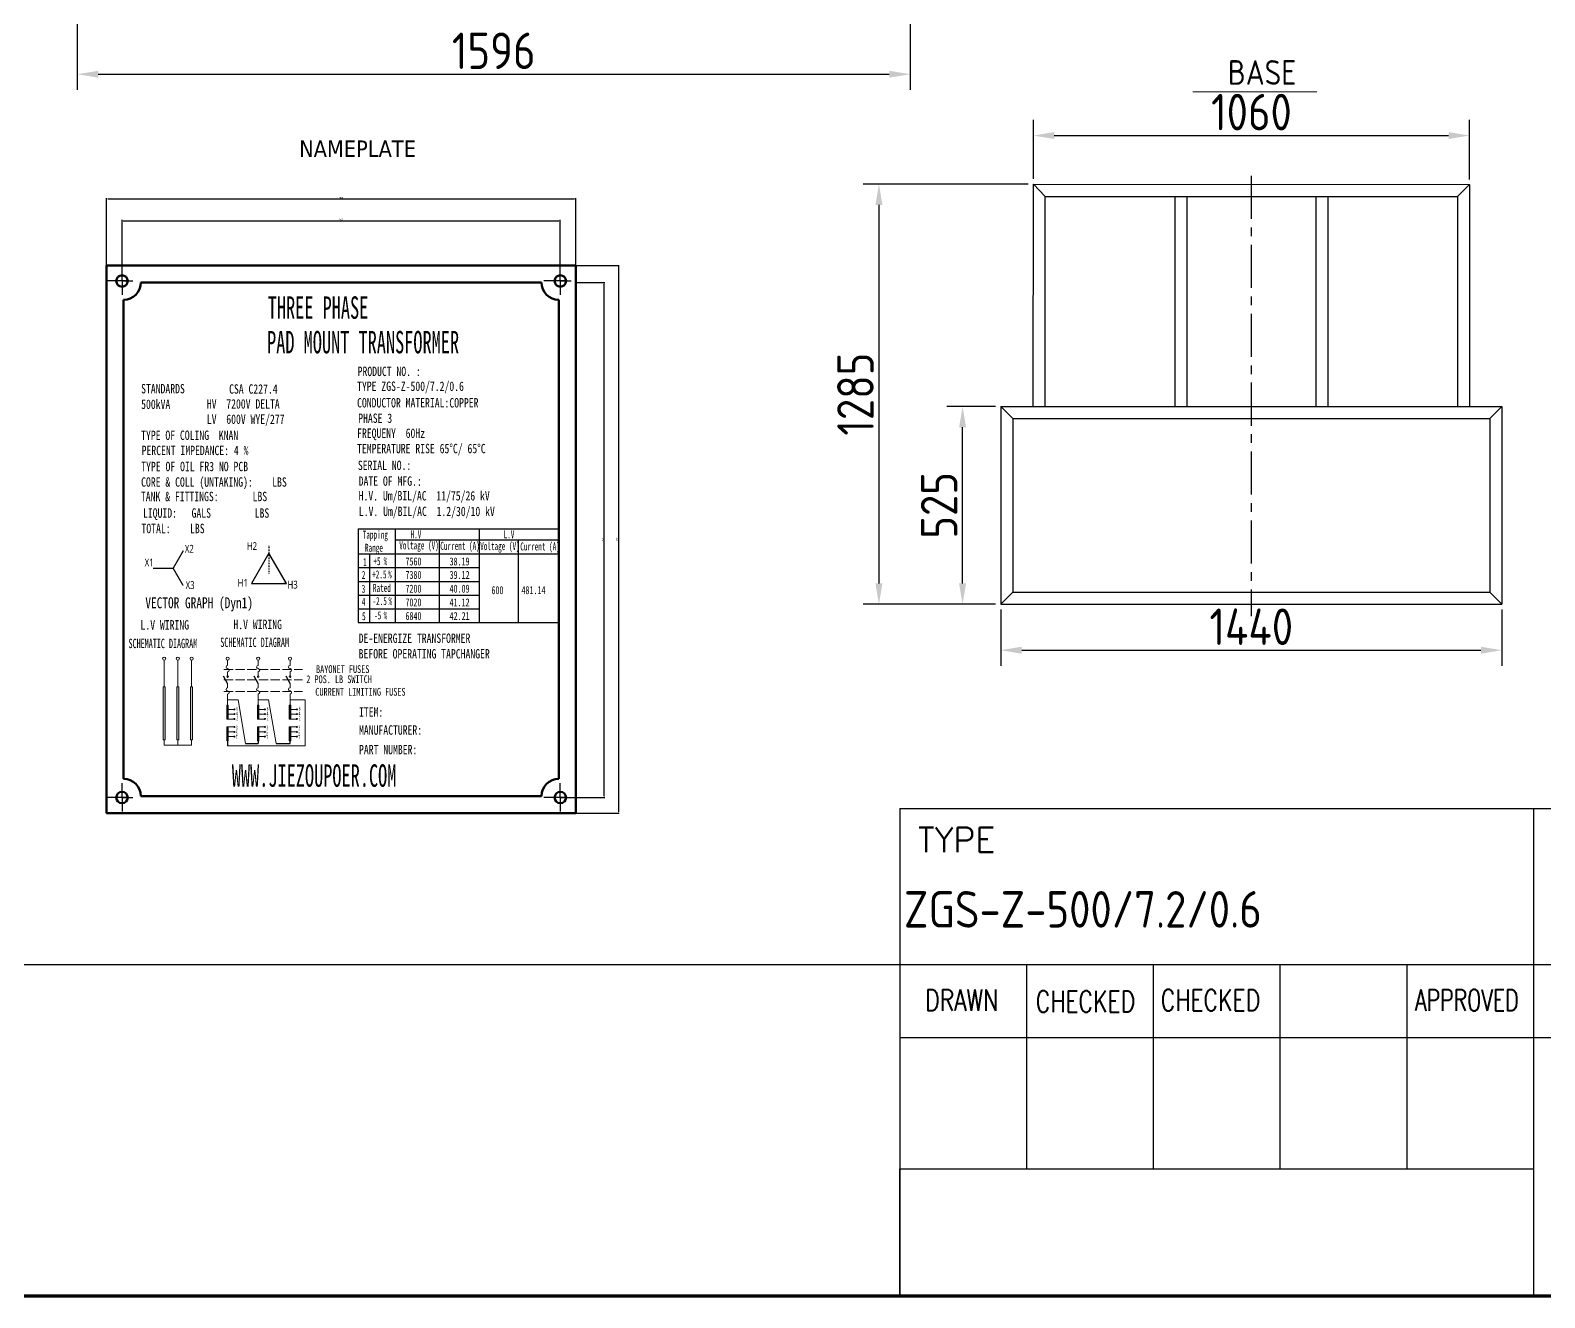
# Model space of a CAD drawing. Header units: millimetres. Extents: x 208456 to 224154, y -159503 to -153953.
# Drawn here: x 211649 to 214551, y -159301 to -156872 of the extents above; entities that cross this region are included whole.
import ezdxf
from ezdxf.enums import TextEntityAlignment as Align

# ---------------------------------------------------------------- set-up
doc = ezdxf.new("R2010")
doc.units = ezdxf.units.MM
doc.header["$LTSCALE"] = 13
for name, pattern in [('2 虚线', [5.75, 4.5, -1.25]), ('ACAD_ISO03W100', [1.18, 0.47, -0.71]), ('ACAD_ISO04W100', [30, 24, -3, 0, -3]), ('CENTER', [50.8, 31.75, -6.35, 6.35, -6.35]), ('CENTERX2', [101.6, 63.5, -12.7, 12.7, -12.7]), ('HIDDEN', [9.525, 6.35, -3.175])]:
    doc.linetypes.add(name, pattern=pattern)
doc.layers.get('0').update_dxf_attribs({"color": 1, "linetype": 'CENTER'})
for name, color, linetype in [('1', 4, 'Continuous'), ('2', 3, 'Continuous'), ('4', 2, 'HIDDEN'), ('HYJ1', 6, 'ACAD_ISO04W100'), ('HYJ3', 4, 'Continuous'), ('粗实线', 4, 'Continuous')]:
    doc.layers.add(name, color=color, linetype=linetype)
for name, color, linetype, lineweight in [('2-0.13', 3, 'Continuous', 13), ('标注、文本', 3, 'Continuous', 25), ('铁心', 3, 'Continuous', 0)]:
    doc.layers.add(name, color=color, linetype=linetype, lineweight=lineweight)
doc.styles.add('11', font='')
doc.styles.add('ROMANS', font='romans.shx', dxfattribs={"bigfont": 'whgtxt.shx'})
doc.styles.get("Standard").update_dxf_attribs({"font": 'gbenor.shx', "bigfont": 'gbcbig.shx'})
doc.styles.add('Tahoma$001', font='tahoma.ttf', dxfattribs={"height": 2.159784})
doc.styles.add('宋体', font='', dxfattribs={"width": 0.6})
doc.styles.get('11').set_extended_font_data('FangSong_GB2312')
doc.styles.get('宋体').set_extended_font_data('Microsoft YaHei')
doc.dimstyles.new('1$0', dxfattribs={"dimtxt": 3.5, "dimasz": 2.5, "dimexe": 1.5, "dimexo": 0, "dimgap": 0.5, "dimtad": 1, "dimtoh": 1, "dimdec": 1, "dimtxsty": 'Standard', "dimcen": 2.5, "dimclrd": 3, "dimclre": 3, "dimclrt": 3, "dimadec": 1, "dimazin": 0, "dimtfac": 1, "dimtdec": 1, "dimtmove": 0, "dimatfit": 2, "dimfxl": 1.5, "dimarcsym": 0})
doc.dimstyles.new('1-15', dxfattribs={"dimscale": 20, "dimtxt": 3.5, "dimasz": 2, "dimexe": 1.5, "dimexo": 0.5, "dimgap": 0.5, "dimtad": 1, "dimtoh": 1, "dimdec": 1, "dimdsep": 46, "dimtxsty": 'Standard', "dimcen": 2.5, "dimclrd": 3, "dimclre": 3, "dimclrt": 3, "dimadec": 0, "dimazin": 2, "dimtfac": 1, "dimtdec": 1, "dimtmove": 0, "dimatfit": 2, "dimfxl": 1, "dimarcsym": 0})

# ---------------------------------------------------------------- blocks, each defined once
blk = doc.blocks.new('*D1569')
at = {"layer": 'Defpoints', "color": 0, "lineweight": -3, "transparency": 16777216}
for p in [(214407.1, -157073.7), (213571.5, -157166.6), (214407.1, -157167.7)]:
    blk.add_point(p, dxfattribs=at)
at = {"layer": '标注、文本', "color": 3, "lineweight": -2, "transparency": 16777216}
for p, q in [((213571.5, -157156.6), (213571.5, -157043.7)), ((214407.1, -157157.7), (214407.1, -157043.7)), ((213611.5, -157073.7), (214367.1, -157073.7))]:
    blk.add_line(p, q, dxfattribs=at)
at = {"layer": '标注、文本', "color": 3, "lineweight": -3, "transparency": 16777216}
for points in [[(213611.5, -157067), (213611.5, -157080.3), (213571.5, -157073.7)], [(214367.1, -157067), (214367.1, -157080.3), (214407.1, -157073.7)]]:
    blk.add_solid(points, dxfattribs=at)
at = {"layer": '标注、文本', "color": 3, "transparency": 16777216, "insert": (213989.3, -157028.7), "char_height": 70, "attachment_point": 5}
blk.add_mtext('1060', dxfattribs=at)
blk = doc.blocks.new('*D1570')
at = {"layer": 'Defpoints', "color": 0, "lineweight": -3, "transparency": 16777216}
for p in [(213571.5, -157166.6), (213275.4, -157972), (213509, -157972)]:
    blk.add_point(p, dxfattribs=at)
at = {"layer": '标注、文本', "color": 3, "lineweight": -2, "transparency": 16777216}
for p, q in [((213561.5, -157166.6), (213245.4, -157166.6)), ((213275.4, -157206.6), (213275.4, -157932)), ((213499, -157972), (213245.4, -157972))]:
    blk.add_line(p, q, dxfattribs=at)
at = {"layer": '标注、文本', "color": 3, "lineweight": -3, "transparency": 16777216}
for points in [[(213268.7, -157206.6), (213282.1, -157206.6), (213275.4, -157166.6)], [(213268.7, -157932), (213282.1, -157932), (213275.4, -157972)]]:
    blk.add_solid(points, dxfattribs=at)
at = {"layer": '标注、文本', "color": 3, "transparency": 16777216, "insert": (213230.4, -157569.3), "char_height": 70, "attachment_point": 5, "rotation": 90}
blk.add_mtext('1285', dxfattribs=at)
blk = doc.blocks.new('*D1571')
at = {"layer": 'Defpoints', "color": 0, "lineweight": -3, "transparency": 16777216}
for p in [(213435.7, -157592.8), (213509, -157592.8), (213509, -157972)]:
    blk.add_point(p, dxfattribs=at)
at = {"layer": '标注、文本', "color": 3, "lineweight": -2, "transparency": 16777216}
for p, q in [((213499, -157592.8), (213405.7, -157592.8)), ((213435.7, -157932), (213435.7, -157632.8)), ((213499, -157972), (213405.7, -157972))]:
    blk.add_line(p, q, dxfattribs=at)
at = {"layer": '标注、文本', "color": 3, "lineweight": -3, "transparency": 16777216}
for points in [[(213429, -157632.8), (213442.3, -157632.8), (213435.7, -157592.8)], [(213429, -157932), (213442.3, -157932), (213435.7, -157972)]]:
    blk.add_solid(points, dxfattribs=at)
at = {"layer": '标注、文本', "color": 3, "transparency": 16777216, "insert": (213390.7, -157782.4), "char_height": 70, "attachment_point": 5, "rotation": 90}
blk.add_mtext('525 ', dxfattribs=at)
blk = doc.blocks.new('*D1572')
at = {"layer": 'Defpoints', "color": 0, "lineweight": -3, "transparency": 16777216}
for p in [(213509, -157972), (214469, -157972), (214469, -158060)]:
    blk.add_point(p, dxfattribs=at)
at = {"layer": '标注、文本', "color": 3, "lineweight": -2, "transparency": 16777216}
for p, q in [((213509, -157982), (213509, -158090)), ((214469, -157982), (214469, -158090)), ((213549, -158060), (214429, -158060))]:
    blk.add_line(p, q, dxfattribs=at)
at = {"layer": '标注、文本', "color": 3, "lineweight": -3, "transparency": 16777216}
for points in [[(213549, -158053.3), (213549, -158066.7), (213509, -158060)], [(214429, -158053.3), (214429, -158066.7), (214469, -158060)]]:
    blk.add_solid(points, dxfattribs=at)
at = {"layer": '标注、文本', "color": 3, "transparency": 16777216, "insert": (213989, -158015), "char_height": 70, "attachment_point": 5}
blk.add_mtext('1440', dxfattribs=at)
blk = doc.blocks.new('*D1601')
at = {"layer": 'Defpoints', "color": 0, "lineweight": -3, "transparency": 16777216}
for p in [(211739, -156395.7), (213335.2, -156647.7), (213335.2, -156956.2)]:
    blk.add_point(p, dxfattribs=at)
at = {"layer": '标注、文本', "color": 3, "lineweight": -2, "transparency": 16777216}
for p, q in [((211739, -156405.7), (211739, -156986.2)), ((213335.2, -156657.7), (213335.2, -156986.2)), ((211779, -156956.2), (213295.2, -156956.2))]:
    blk.add_line(p, q, dxfattribs=at)
at = {"layer": '标注、文本', "color": 3, "lineweight": -3, "transparency": 16777216}
for points in [[(211779, -156949.5), (211779, -156962.8), (211739, -156956.2)], [(213295.2, -156949.5), (213295.2, -156962.8), (213335.2, -156956.2)]]:
    blk.add_solid(points, dxfattribs=at)
at = {"layer": '标注、文本', "color": 3, "transparency": 16777216, "insert": (212537.1, -156911.2), "char_height": 70, "attachment_point": 5}
blk.add_mtext('1596', dxfattribs=at)
blk = doc.blocks.new('*D1626')
at = {"layer": '2', "color": 3, "lineweight": -2, "transparency": 16777216}
for p, q in [((212693.9, -157355.3), (212750.3, -157355.3)), ((212748.8, -158339.9), (212748.8, -157357.8)), ((212683.7, -158342.4), (212750.3, -158342.4))]:
    blk.add_line(p, q, dxfattribs=at)
at = {"layer": '2', "color": 3, "lineweight": -3, "transparency": 16777216}
for points in [[(212748.3, -157357.8), (212749.2, -157357.8), (212748.8, -157355.3)], [(212748.3, -158339.9), (212749.2, -158339.9), (212748.8, -158342.4)]]:
    blk.add_solid(points, dxfattribs=at)
at = {"layer": 'Defpoints', "color": 0, "lineweight": -3, "transparency": 16777216}
for p in [(212693.9, -157355.3), (212748.8, -157355.3), (212683.7, -158342.4)]:
    blk.add_point(p, dxfattribs=at)
at = {"layer": '2', "color": 3, "transparency": 16777216, "insert": (212746.5, -157848.9), "char_height": 3.5, "attachment_point": 5, "rotation": 90}
blk.add_mtext('160', dxfattribs=at)
blk = doc.blocks.new('*D1627')
at = {"layer": '2', "color": 3, "lineweight": -2, "transparency": 16777216}
for p, q in [((212694.7, -157322.4), (212777.6, -157322.4)), ((212776.1, -157324.9), (212776.1, -158369.9)), ((212694.7, -158372.4), (212777.6, -158372.4))]:
    blk.add_line(p, q, dxfattribs=at)
at = {"layer": '2', "color": 3, "lineweight": -3, "transparency": 16777216}
for points in [[(212775.7, -157324.9), (212776.6, -157324.9), (212776.1, -157322.4)], [(212775.7, -158369.9), (212776.6, -158369.9), (212776.1, -158372.4)]]:
    blk.add_solid(points, dxfattribs=at)
at = {"layer": 'Defpoints', "color": 0, "lineweight": -3, "transparency": 16777216}
for p in [(212694.7, -157322.4), (212694.7, -158372.4), (212776.1, -158372.4)]:
    blk.add_point(p, dxfattribs=at)
at = {"layer": '2', "color": 3, "transparency": 16777216, "insert": (212773.9, -157847.4), "char_height": 3.5, "attachment_point": 5, "rotation": 90}
blk.add_mtext('175', dxfattribs=at)
blk = doc.blocks.new('*D1628')
at = {"layer": '2', "color": 3, "lineweight": -2, "transparency": 16777216}
for p, q in [((211824.7, -157324.6), (211824.7, -157235.4)), ((211827.2, -157236.9), (212662.2, -157236.9)), ((212664.7, -157324.6), (212664.7, -157235.4))]:
    blk.add_line(p, q, dxfattribs=at)
at = {"layer": '2', "color": 3, "lineweight": -3, "transparency": 16777216}
for points in [[(211827.2, -157236.5), (211827.2, -157237.3), (211824.7, -157236.9)], [(212662.2, -157236.5), (212662.2, -157237.3), (212664.7, -157236.9)]]:
    blk.add_solid(points, dxfattribs=at)
at = {"layer": 'Defpoints', "color": 0, "lineweight": -3, "transparency": 16777216}
for p in [(212664.7, -157236.9), (211824.7, -157324.6), (212664.7, -157324.6)]:
    blk.add_point(p, dxfattribs=at)
at = {"layer": '2', "color": 3, "transparency": 16777216, "insert": (212244.7, -157234.7), "char_height": 3.5, "attachment_point": 5}
blk.add_mtext('840', dxfattribs=at)
blk = doc.blocks.new('*D1629')
at = {"layer": '2', "color": 3, "lineweight": -2, "transparency": 16777216}
for p, q in [((211794.7, -157322.4), (211794.7, -157193.7)), ((211797.2, -157195.2), (212692.2, -157195.2)), ((212694.7, -157322.4), (212694.7, -157193.7))]:
    blk.add_line(p, q, dxfattribs=at)
at = {"layer": '2', "color": 3, "lineweight": -3, "transparency": 16777216}
for points in [[(211797.2, -157194.8), (211797.2, -157195.6), (211794.7, -157195.2)], [(212692.2, -157194.8), (212692.2, -157195.6), (212694.7, -157195.2)]]:
    blk.add_solid(points, dxfattribs=at)
at = {"layer": 'Defpoints', "color": 0, "lineweight": -3, "transparency": 16777216}
for p in [(212694.7, -157195.2), (211794.7, -157322.4), (212694.7, -157322.4)]:
    blk.add_point(p, dxfattribs=at)
at = {"layer": '2', "color": 3, "transparency": 16777216, "insert": (212244.7, -157192.9), "char_height": 3.5, "attachment_point": 5}
blk.add_mtext('900', dxfattribs=at)

msp = doc.modelspace()

# ---------------------------------------------------------------- hatches: boundary and pattern name
at = {"layer": '铁心'}
h = msp.add_hatch(color=256, dxfattribs=at)
h.dxf.hatch_style = 1
h.paths.add_polyline_path([(211903.594, -158130.098), (211907.336, -158130.098), (211907.336, -158232.01), (211903.594, -158232.01)])
h = msp.add_hatch(color=256, dxfattribs=at)
h.dxf.hatch_style = 1
h.paths.add_polyline_path([(211929.766, -158130.098), (211933.508, -158130.098), (211933.508, -158232.01), (211929.766, -158232.01)])
h = msp.add_hatch(color=256, dxfattribs=at)
h.dxf.hatch_style = 1
h.paths.add_polyline_path([(211956.115, -158130.098), (211959.857, -158130.098), (211959.857, -158232.01), (211956.115, -158232.01)])
h = msp.add_hatch(color=256, dxfattribs=at)
h.dxf.hatch_style = 1
h.paths.add_polyline_path([(212028.426, -158165.242), (212025.577, -158165.242), (212028.426, -158192.022)])
h.paths.add_polyline_path([(212025.577, -158165.242), (212028.426, -158192.022), (212025.577, -158192.022)])
h = msp.add_hatch(color=256, dxfattribs=at)
h.dxf.hatch_style = 1
h.paths.add_polyline_path([(212027.714, -158165.242), (212026.289, -158165.242), (212027.714, -158192.022)])
h.paths.add_polyline_path([(212026.289, -158165.242), (212027.714, -158192.022), (212026.289, -158192.022)])
h = msp.add_hatch(color=256, dxfattribs=at)
h.dxf.hatch_style = 1
h.paths.add_polyline_path([(212086.972, -158165.242), (212084.123, -158165.242), (212086.972, -158192.022)])
h.paths.add_polyline_path([(212084.123, -158165.242), (212086.972, -158192.022), (212084.123, -158192.022)])
h = msp.add_hatch(color=256, dxfattribs=at)
h.dxf.hatch_style = 1
h.paths.add_polyline_path([(212086.259, -158165.242), (212084.835, -158165.242), (212086.259, -158192.022)])
h.paths.add_polyline_path([(212084.835, -158165.242), (212086.259, -158192.022), (212084.835, -158192.022)])
h = msp.add_hatch(color=256, dxfattribs=at)
h.dxf.hatch_style = 1
h.paths.add_polyline_path([(212148.177, -158165.242), (212145.328, -158165.242), (212148.177, -158192.022)])
h.paths.add_polyline_path([(212145.328, -158165.242), (212148.177, -158192.022), (212145.328, -158192.022)])
h = msp.add_hatch(color=256, dxfattribs=at)
h.dxf.hatch_style = 1
h.paths.add_polyline_path([(212147.465, -158165.242), (212146.041, -158165.242), (212147.465, -158192.022)])
h.paths.add_polyline_path([(212146.041, -158165.242), (212147.465, -158192.022), (212146.041, -158192.022)])
h = msp.add_hatch(color=256, dxfattribs=at)
h.dxf.hatch_style = 1
h.paths.add_polyline_path([(212028.426, -158206.979), (212025.577, -158206.979), (212028.426, -158233.76)])
h.paths.add_polyline_path([(212025.577, -158206.979), (212028.426, -158233.76), (212025.577, -158233.76)])
h = msp.add_hatch(color=256, dxfattribs=at)
h.dxf.hatch_style = 1
h.paths.add_polyline_path([(212027.714, -158206.979), (212026.289, -158206.979), (212027.714, -158233.76)])
h.paths.add_polyline_path([(212026.289, -158206.979), (212027.714, -158233.76), (212026.289, -158233.76)])
h = msp.add_hatch(color=256, dxfattribs=at)
h.dxf.hatch_style = 1
h.paths.add_polyline_path([(212086.972, -158206.979), (212084.123, -158206.979), (212086.972, -158233.76)])
h.paths.add_polyline_path([(212084.123, -158206.979), (212086.972, -158233.76), (212084.123, -158233.76)])
h = msp.add_hatch(color=256, dxfattribs=at)
h.dxf.hatch_style = 1
h.paths.add_polyline_path([(212086.259, -158206.979), (212084.835, -158206.979), (212086.259, -158233.76)])
h.paths.add_polyline_path([(212084.835, -158206.979), (212086.259, -158233.76), (212084.835, -158233.76)])
h = msp.add_hatch(color=256, dxfattribs=at)
h.dxf.hatch_style = 1
h.paths.add_polyline_path([(212148.177, -158206.979), (212145.328, -158206.979), (212148.177, -158233.76)])
h.paths.add_polyline_path([(212145.328, -158206.979), (212148.177, -158233.76), (212145.328, -158233.76)])
h = msp.add_hatch(color=256, dxfattribs=at)
h.dxf.hatch_style = 1
h.paths.add_polyline_path([(212147.465, -158206.979), (212146.041, -158206.979), (212147.465, -158233.76)])
h.paths.add_polyline_path([(212146.041, -158206.979), (212147.465, -158233.76), (212146.041, -158233.76)])

# ---------------------------------------------------------------- linework, layer by layer
at = {"layer": '1', "color": 1, "linetype": 'CENTERX2', "lineweight": -3, "ltscale": 0.1}
msp.add_line((213989.023, -157150.926), (213989.023, -157994.626), dxfattribs=at)
at = {"layer": '1', "const_width": 6.541}
msp.add_lwpolyline([(208942.335, -159297.596), (216118.335, -159297.596), (216118.335, -154139.846), (208942.335, -154139.846), (208942.335, -159297.596)], dxfattribs=at)
at = {"layer": '2'}
for p, q in [((213315.21, -158363.221), (216118.335, -158363.221)), ((213315.21, -158363.221), (213315.21, -159297.596)), ((214529.898, -158363.221), (214529.898, -159297.596)), ((208942.335, -158662.221), (216118.335, -158662.221)), ((213558.148, -158662.221), (213558.148, -159054.055)), ((213801.085, -158662.221), (213801.085, -159054.055)), ((214044.023, -158662.221), (214044.023, -159054.055)), ((214286.96, -158662.221), (214286.96, -159054.055)), ((213315.21, -158802.377), (214529.898, -158802.377)), ((214529.898, -158802.377), (216118.335, -158802.377)), ((213315.21, -159054.055), (214529.898, -159054.055)), ((213315.21, -159296.993), (213315.21, -159054.055))]:
    msp.add_line(p, q, dxfattribs=at)
for points in [[(212106.375, -157857.752, 0, 2.312, 0), (212106.375, -157862.376, 2.312, 2.312, 0)], [(211941.982, -157869.46, 0, 2.312, 0), (211939.67, -157873.464, 2.312, 2.312, 0)], [(212106.375, -157874.146, 0, 2.312, 0), (212108.687, -157878.15, 2.312, 2.312, 0)], [(211884.193, -157902.825, 0, 2.312, 0), (211888.816, -157902.825, 2.312, 2.312, 0)], [(211941.982, -157936.19, 0, 2.312, 0), (211939.67, -157932.186, 2.312, 2.312, 0)], [(212073.01, -157931.935, 0, 2.312, 0), (212075.322, -157927.931, 2.312, 2.312, 0)]]:
    msp.add_lwpolyline(points, format="xyseb", dxfattribs=at)
at = {"layer": '2', "linetype": 'ACAD_ISO03W100', "ltscale": 0.2}
msp.add_lwpolyline([(212106.375, -157862.376), (212106.375, -157912.672)], dxfattribs=at)
at = {"layer": '2'}
for points in [[(211941.982, -157869.46), (211922.719, -157902.825)], [(211884.193, -157902.825), (211922.719, -157902.825)], [(211941.982, -157936.19), (211922.719, -157902.825)]]:
    msp.add_lwpolyline(points, dxfattribs=at)
msp.add_lwpolyline([(212106.375, -157874.146), (212073.01, -157931.935), (212139.74, -157931.935)], close=True, dxfattribs=at)
at = {"layer": '2', "linetype": 'Continuous'}
msp.add_lwpolyline([(212139.74, -157931.935), (212135.117, -157931.935)], dxfattribs=at)
at = {"layer": '2-0.13'}
for p, q in [((212519.556, -157848.58), (212595.273, -157848.58)), ((211905.465, -158242.202), (211957.986, -158242.202))]:
    msp.add_line(p, q, dxfattribs=at)
for centre, radius in [((211905.465, -158076.134), 2.993), ((211931.637, -158076.134), 2.993), ((211957.986, -158076.134), 2.993), ((212027.001, -158076.134), 2.993), ((212085.547, -158076.134), 2.993), ((212146.753, -158076.134), 2.993), ((212027.001, -158110.489), 1.496), ((212085.547, -158110.489), 1.496), ((212146.753, -158110.489), 1.496)]:
    msp.add_circle(centre, radius, dxfattribs=at)
for centre, start, end in [((212027.001, -158092.237), 90, 270), ((212027.001, -158098.222), 270, 90), ((212085.547, -158092.237), 90, 270), ((212085.547, -158098.222), 270, 90), ((212146.753, -158092.237), 90, 270), ((212146.753, -158098.222), 270, 90), ((212027.001, -158135.063), 90, 270), ((212027.001, -158141.048), 270, 90), ((212085.547, -158135.063), 90, 270), ((212085.547, -158141.048), 270, 90), ((212146.753, -158135.063), 90, 270), ((212146.753, -158141.048), 270, 90)]:
    msp.add_arc(centre, 2.993, start, end, dxfattribs=at)
at = {"layer": 'HYJ1', "color": 1, "linetype": 'CENTERX2'}
for p, q in [((211824.681, -157352.395), (211824.681, -157324.551)), ((212664.681, -157352.395), (212664.681, -157324.551)), ((211824.681, -157352.395), (211793.227, -157352.395)), ((211835.656, -157352.395), (211824.681, -157352.395)), ((211824.681, -157352.395), (211845.646, -157352.395)), ((211824.681, -157352.395), (211824.681, -157378.79)), ((211824.681, -157352.395), (211824.681, -157363.37)), ((212664.681, -157352.395), (212633.227, -157352.395)), ((212675.656, -157352.395), (212664.681, -157352.395)), ((212664.681, -157352.395), (212685.646, -157352.395)), ((212664.681, -157352.395), (212664.681, -157378.79)), ((212664.681, -157352.395), (212664.681, -157363.37)), ((211824.681, -158342.395), (211824.681, -158314.551)), ((212664.681, -158342.395), (212664.681, -158314.551)), ((211824.681, -158342.395), (211793.227, -158342.395)), ((211835.656, -158342.395), (211824.681, -158342.395)), ((211824.681, -158342.395), (211845.646, -158342.395)), ((211824.681, -158342.395), (211824.681, -158368.79)), ((211824.681, -158342.395), (211824.681, -158353.37)), ((212664.681, -158342.395), (212633.227, -158342.395)), ((212675.656, -158342.395), (212664.681, -158342.395)), ((212664.681, -158342.395), (212685.646, -158342.395)), ((212664.681, -158342.395), (212664.681, -158368.79)), ((212664.681, -158342.395), (212664.681, -158353.37))]:
    msp.add_line(p, q, dxfattribs=at)
at = {"layer": 'HYJ3', "linetype": 'ByBlock', "lineweight": 50}
for p, q in [((212694.679, -157322.409), (211794.694, -157322.409)), ((211794.694, -157322.409), (211794.694, -158372.425)), ((212694.679, -158372.425), (212694.679, -157322.409)), ((212628.827, -157355.335), (211860.547, -157355.335)), ((211827.621, -157388.261), (211827.621, -158306.573)), ((212661.753, -158306.573), (212661.753, -157388.261)), ((211860.547, -158339.499), (212628.827, -158339.499)), ((212694.679, -158372.425), (211794.694, -158372.425))]:
    msp.add_line(p, q, dxfattribs=at)
for centre in [(211824.681, -157352.395), (212664.681, -157352.395), (211824.681, -158342.395), (212664.681, -158342.395)]:
    msp.add_circle(centre, 10.975, dxfattribs=at)
for centre, start, end in [((211827.621, -157355.335), 270, 0), ((212661.753, -157355.335), 180, 270), ((211827.621, -158339.499), 0, 90), ((212661.753, -158339.499), 90, 180)]:
    msp.add_arc(centre, 32.926, start, end, dxfattribs=at)
at = {"layer": '标注、文本', "color": 4, "lineweight": 30}
for p, q in [((213570.943, -157592.828), (213571.533, -157166.566)), ((213571.533, -157166.566), (214407.098, -157167.721)), ((213571.533, -157166.566), (213593.979, -157190.595)), ((214384.058, -157190.595), (214407.098, -157167.721)), ((214407.098, -157167.721), (214407.098, -157592.497)), ((213593.979, -157592.376), (213593.979, -157190.595)), ((213593.979, -157190.595), (214384.058, -157190.595)), ((213842.245, -157190.595), (213842.245, -157592.497)), ((213865.285, -157190.595), (213865.285, -157592.497)), ((214112.762, -157190.595), (214112.762, -157592.497)), ((214135.802, -157190.595), (214135.802, -157592.497)), ((214384.058, -157190.595), (214384.058, -157592.497)), ((213509.019, -157592.828), (214469.019, -157592.828)), ((213532.059, -157615.839), (213509.019, -157592.828)), ((214445.979, -157615.868), (214469.019, -157592.828)), ((213532.059, -157615.868), (213532.059, -157948.988)), ((213532.059, -157615.868), (214445.979, -157615.868)), ((213509.028, -157972.028), (213532.059, -157948.988)), ((214445.979, -157948.988), (214469.019, -157972.028))]:
    msp.add_line(p, q, dxfattribs=at)
at = {"layer": '标注、文本', "color": 0}
for p, q in [((212277.237, -157827.497), (212277.237, -158006.851)), ((212277.237, -157827.497), (212277.237, -158006.851)), ((212277.237, -157827.497), (212661.753, -157827.497)), ((212347.973, -157827.497), (212347.973, -158006.851)), ((212509.249, -157827.497), (212509.249, -158006.851)), ((212661.753, -157827.497), (212661.753, -158033.14)), ((212347.973, -157848.58), (212489.638, -157848.58)), ((212432.268, -157848.58), (212432.268, -158006.851)), ((212455.975, -157848.58), (212661.753, -157848.58)), ((212584.178, -157848.58), (212584.178, -158006.851)), ((212277.237, -157875.409), (212661.753, -157875.409)), ((212298.988, -157875.409), (212298.988, -158006.851)), ((212277.237, -157901.698), (212509.249, -157901.698)), ((212277.237, -157927.986), (212509.249, -157927.986)), ((212277.237, -157954.274), (212509.249, -157954.274)), ((212277.237, -157980.563), (212509.249, -157980.563)), ((212277.237, -158006.851), (212661.753, -158006.851))]:
    msp.add_line(p, q, dxfattribs=at)
at = {"layer": '标注、文本', "color": 2, "linetype": '2 虚线', "lineweight": 9, "ltscale": 0.3}
for p, q in [((212019.872, -158096.762), (212170.629, -158096.762)), ((212019.872, -158116.529), (212170.629, -158116.529)), ((212019.872, -158139.001), (212170.629, -158139.001))]:
    msp.add_line(p, q, dxfattribs=at)
at = {"layer": '标注、文本'}
for p, q in [((212027.001, -158123.524), (212019.468, -158109.867)), ((212085.547, -158123.524), (212078.013, -158109.867)), ((212146.753, -158123.524), (212139.219, -158109.867)), ((212027.001, -158233.76), (212027.001, -158243.019)), ((212061.573, -158238.955), (212085.547, -158238.955)), ((212085.547, -158233.865), (212085.547, -158238.955)), ((212120.118, -158238.955), (212146.753, -158238.955)), ((212146.753, -158238.955), (212146.753, -158233.76))]:
    msp.add_line(p, q, dxfattribs=at)
at = {"layer": '粗实线', "lineweight": 30}
for p, q in [((213509.019, -157592.828), (213509.019, -157972.028)), ((214469.019, -157592.828), (214469.019, -157972.028)), ((214445.979, -157615.868), (214445.979, -157948.988)), ((213532.059, -157948.988), (214445.979, -157948.988)), ((213509.028, -157972.028), (214469.019, -157972.028))]:
    msp.add_line(p, q, dxfattribs=at)
at = {"layer": '铁心'}
for p, q in [((214114.501, -156990), (213877.003, -156990)), ((211905.465, -158079.127), (211905.465, -158130.098)), ((211931.637, -158079.127), (211931.637, -158130.098)), ((211957.986, -158079.127), (211957.986, -158130.098)), ((212047.02, -158155.035), (212027.001, -158155.035)), ((212061.573, -158238.955), (212047.02, -158155.035)), ((212105.566, -158155.035), (212085.484, -158155.035)), ((212120.118, -158238.955), (212105.566, -158155.035)), ((212146.753, -158155.035), (212175.559, -158155.035)), ((212175.559, -158155.035), (212175.559, -158243.019)), ((211905.465, -158242.202), (211905.465, -158232.01)), ((211931.637, -158242.202), (211931.637, -158232.01)), ((211957.986, -158242.202), (211957.986, -158232.01)), ((212085.547, -158238.955), (212061.573, -158238.955)), ((212146.753, -158238.955), (212120.118, -158238.955))]:
    msp.add_line(p, q, dxfattribs=at)
for points in [[(212027.001, -158089.244), (212027.001, -158079.127)], [(212085.547, -158089.244), (212085.547, -158079.127)], [(212146.753, -158089.244), (212146.753, -158079.127)], [(212027.001, -158108.993), (212027.001, -158101.215)], [(212027.001, -158132.071), (212027.001, -158123.524)], [(212085.547, -158108.993), (212085.547, -158101.215)], [(212085.547, -158132.071), (212085.547, -158123.524)], [(212146.753, -158108.993), (212146.753, -158101.215)], [(212146.753, -158132.071), (212146.753, -158123.524)], [(212027.001, -158165.242), (212027.001, -158144.041)], [(212085.547, -158165.242), (212085.547, -158144.041)], [(212146.753, -158165.242), (212146.753, -158144.041)], [(212028.426, -158165.242), (212025.577, -158165.242), (212028.426, -158192.022), (212028.426, -158165.242)], [(212027.714, -158165.242), (212026.289, -158165.242), (212027.714, -158192.022), (212027.714, -158165.242)], [(212027.001, -158165.242), (212027.001, -158192.022)], [(212027.001, -158173.362), (212039.252, -158173.362)], [(212027.001, -158182.621), (212039.252, -158182.621)], [(212086.972, -158165.242), (212084.123, -158165.242), (212086.972, -158192.022), (212086.972, -158165.242)], [(212086.259, -158165.242), (212084.835, -158165.242), (212086.259, -158192.022), (212086.259, -158165.242)], [(212085.547, -158165.242), (212085.547, -158192.022)], [(212085.547, -158173.362), (212097.798, -158173.362)], [(212085.547, -158182.621), (212097.798, -158182.621)], [(212148.177, -158165.242), (212145.328, -158165.242), (212148.177, -158192.022), (212148.177, -158165.242)], [(212147.465, -158165.242), (212146.041, -158165.242), (212147.465, -158192.022), (212147.465, -158165.242)], [(212146.753, -158165.242), (212146.753, -158192.022)], [(212146.753, -158173.362), (212159.146, -158173.362)], [(212146.753, -158182.621), (212159.146, -158182.621)], [(212028.426, -158206.979), (212025.577, -158206.979), (212028.426, -158233.76), (212028.426, -158206.979)], [(212027.714, -158206.979), (212026.289, -158206.979), (212027.714, -158233.76), (212027.714, -158206.979)], [(212027.001, -158192.022), (212039.252, -158192.022)], [(212027.001, -158233.76), (212027.001, -158206.979)], [(212027.001, -158206.979), (212039.252, -158206.979)], [(212086.972, -158206.979), (212084.123, -158206.979), (212086.972, -158233.76), (212086.972, -158206.979)], [(212086.259, -158206.979), (212084.835, -158206.979), (212086.259, -158233.76), (212086.259, -158206.979)], [(212085.547, -158192.022), (212097.798, -158192.022)], [(212085.547, -158233.76), (212085.547, -158206.979)], [(212085.547, -158206.979), (212097.798, -158206.979)], [(212148.177, -158206.979), (212145.328, -158206.979), (212148.177, -158233.76), (212148.177, -158206.979)], [(212147.465, -158206.979), (212146.041, -158206.979), (212147.465, -158233.76), (212147.465, -158206.979)], [(212146.753, -158192.022), (212159.146, -158192.022)], [(212146.753, -158233.76), (212146.753, -158206.979)], [(212146.753, -158206.979), (212159.146, -158206.979)], [(212027.001, -158216.381), (212039.252, -158216.381)], [(212027.001, -158225.64), (212039.252, -158225.64)], [(212175.559, -158243.019), (212175.559, -158243.019), (212027.001, -158243.019)], [(212085.547, -158216.381), (212097.798, -158216.381)], [(212085.547, -158225.64), (212097.798, -158225.64)], [(212146.753, -158216.381), (212159.146, -158216.381)], [(212146.753, -158225.64), (212159.146, -158225.64)]]:
    msp.add_lwpolyline(points, dxfattribs=at)
for points in [[(211907.336, -158232.01), (211903.594, -158232.01), (211903.594, -158130.098), (211907.336, -158130.098)], [(211933.508, -158232.01), (211929.766, -158232.01), (211929.766, -158130.098), (211933.508, -158130.098)], [(211959.857, -158232.01), (211956.115, -158232.01), (211956.115, -158130.098), (211959.857, -158130.098)], [(212025.577, -158165.242), (212028.426, -158192.022), (212025.577, -158192.022), (212025.577, -158165.242)], [(212026.289, -158165.242), (212027.714, -158192.022), (212026.289, -158192.022), (212026.289, -158165.242)], [(212084.123, -158165.242), (212086.972, -158192.022), (212084.123, -158192.022), (212084.123, -158165.242)], [(212084.835, -158165.242), (212086.259, -158192.022), (212084.835, -158192.022), (212084.835, -158165.242)], [(212145.328, -158165.242), (212148.177, -158192.022), (212145.328, -158192.022), (212145.328, -158165.242)], [(212146.041, -158165.242), (212147.465, -158192.022), (212146.041, -158192.022), (212146.041, -158165.242)], [(212025.577, -158206.979), (212028.426, -158233.76), (212025.577, -158233.76), (212025.577, -158206.979)], [(212026.289, -158206.979), (212027.714, -158233.76), (212026.289, -158233.76), (212026.289, -158206.979)], [(212084.123, -158206.979), (212086.972, -158233.76), (212084.123, -158233.76), (212084.123, -158206.979)], [(212084.835, -158206.979), (212086.259, -158233.76), (212084.835, -158233.76), (212084.835, -158206.979)], [(212145.328, -158206.979), (212148.177, -158233.76), (212145.328, -158233.76), (212145.328, -158206.979)], [(212146.041, -158206.979), (212147.465, -158233.76), (212146.041, -158233.76), (212146.041, -158206.979)]]:
    msp.add_lwpolyline(points, close=True, dxfattribs=at)
for centre in [(212040.178, -158173.433), (212040.178, -158182.407), (212098.581, -158173.433), (212098.581, -158182.407), (212159.929, -158173.433), (212159.929, -158182.407), (212040.178, -158191.809), (212040.178, -158207.051), (212098.581, -158191.809), (212098.581, -158207.051), (212159.929, -158191.809), (212159.929, -158207.051), (212040.178, -158216.452), (212040.178, -158225.426), (212098.581, -158216.452), (212098.581, -158225.426), (212159.929, -158216.452), (212159.929, -158225.426)]:
    msp.add_circle(centre, 0.926, dxfattribs=at)

# ---------------------------------------------------------------- texts
at = {"color": 4, "true_color": 0x00ffff}
msp.add_text('ZGS-Z-500/7.2/0.6', height=70, dxfattribs=at).set_placement((213323.196, -158591.568))
at = {"layer": '2'}
for s, height, style, width, p in [('X2', 15, '宋体', 0.76, (211945.105, -157873.128)), ('H2', 15, '宋体', 0.76, (212064.022, -157867.948)), ('X1', 15, '宋体', 0.76, (211868.094, -157899.308)), ('H1', 15, '宋体', 0.76, (212046.421, -157938.505)), ('X3', 15, '宋体', 0.76, (211946.571, -157942.737)), ('H3', 15, '宋体', 0.76, (212141.939, -157941.854)), ('DRAWN', 41.1125, 'ROMANS', 0.75, (213363.901, -158751.018)), ('CHECKED', 41.1125, 'ROMANS', 0.75, (213576.019, -158753.624)), ('CHECKED', 41.1125, 'ROMANS', 0.75, (213815.64, -158751.018)), ('APPROVED', 41.1125, 'ROMANS', 0.7, (214302.736, -158751.018))]:
    msp.add_text(s, height=height, dxfattribs=dict(at, style=style, width=width)).set_placement(p)
at = {"layer": '2', "style": 'ROMANS'}
msp.add_text('TYPE', height=46.7188, dxfattribs=at).set_placement((213350.185, -158446.772))
at = {"layer": '2-0.13', "style": '11'}
for s, height, width, p in [('PRODUCT NO. : ', 18, 0.76, (212276.271, -157534.555)), ('TYPE ZGS-Z-500/7.2/0.6', 18, 0.76, (212275.213, -157563.069)), ('STANDARDS', 18, 0.76, (211861.298, -157567.802)), ('CSA C227.4', 18, 0.76, (212029.898, -157568.348)), ('CONDUCTOR MATERIAL:COPPER', 18, 0.76, (212275.213, -157594.809)), ('500kVA', 18, 0.76, (211861.357, -157597.559)), ('HV  7200V DELTA', 18, 0.76, (211987.287, -157596.912)), ('LV  600V WYE/277', 18, 0.76, (211987.287, -157626.173)), ('FREQUENY  60Hz', 18, 0.76, (212275.213, -157653.05)), ('PHASE 3', 18, 0.76, (212277.335, -157624.399)), ('TYPE OF COLING  KNAN', 18, 0.76, (211861.298, -157657.016)), ('TEMPERATURE RISE 65°C/ 65°C', 18, 0.76, (212275.213, -157682.505)), ('PERCENT IMPEDANCE: 4 %%%', 18, 0.76, (211862.267, -157686.075)), ('TYPE OF OIL FR3 NO PCB', 18, 0.76, (211861.517, -157716.908)), ('SERIAL NO.:', 18, 0.76, (212276.702, -157714.638)), ('CORE & COLL (UNTAKING):    LBS', 18, 0.76, (211861.316, -157746.663)), ('DATE OF MFG.:', 18, 0.76, (212278.28, -157744.886)), ('TANK & FITTINGS:       LBS', 18, 0.76, (211860.902, -157774.368)), ('H.V. Um/BIL/AC  11/75/26 kV', 18, 0.76, (212278.215, -157773.017)), ('LIQUID:   GALS         LBS', 18, 0.76, (211864.909, -157806.068)), ('L.V. Um/BIL/AC  1.2/30/10 kV', 18, 0.76, (212278.629, -157802.899)), ('TOTAL:    LBS', 18, 0.76, (211862.025, -157835.722)), ('Tapping ', 15.3349, 0.55, (212286.094, -157846.3)), ('H.V', 15.3349, 0.55, (212377.674, -157845.603)), ('L.V', 15.3349, 0.55, (212556.04, -157845.603)), ('Range', 15.3349, 0.55, (212290.369, -157871.328)), ('Voltage (V)', 15.33492, 0.55, (212356.07, -157866.734)), ('Current (A)', 15.33492, 0.55, (212434.676, -157867.64)), ('Voltage (V)', 15.33492, 0.55, (212511.14, -157868.099)), ('Current (A)', 15.33492, 0.55, (212588.098, -157868.816)), ('1      ', 15.3349, 0.55, (212286.743, -157898.748)), ('+5', 15.3349, 0.55, (212306.529, -157897.025)), ('%', 15.335, 0.55, (212326.158, -157897.025)), ('7560', 15.3349, 0.7, (212367.899, -157897.52)), ('38.19', 15.3349, 0.7, (212452.503, -157897.52)), ('2   ', 15.3349, 0.55, (212284.227, -157923.281)), ('+2.5', 15.3349, 0.55, (212304.09, -157922.285)), ('%', 15.335, 0.55, (212334.649, -157922.285)), ('7380', 15.3349, 0.7, (212367.899, -157923.31)), ('39.12', 15.3349, 0.7, (212452.503, -157923.31)), ('3', 15.335, 0.55, (212284.13, -157949.945)), ('Rated', 15.3349, 0.55, (212305.532, -157948.214)), ('7200', 15.3349, 0.7, (212367.899, -157949.722)), ('40.09', 15.3349, 0.7, (212452.503, -157949.722)), ('600', 15.3349, 0.7, (212532.749, -157952.541)), ('481.14', 15.3349, 0.7, (212590.367, -157952.541)), ('VECTOR GRAPH (Dyn1)', 21, 0.76, (211869.411, -157979.616)), ('4', 15.335, 0.55, (212284.227, -157974.653)), ('-2.5', 15.3349, 0.55, (212304.726, -157973.432)), ('%', 15.335, 0.55, (212335.57, -157973.432)), ('7020', 15.3349, 0.7, (212367.899, -157975.985)), ('41.12', 15.3349, 0.7, (212452.503, -157975.985)), ('L.V WIRING ', 18, 0.76, (211860.186, -158020.372)), ('H.V WIRING ', 18, 0.76, (212038.152, -158019.588)), ('5', 15.335, 0.55, (212284.8, -158002.482)), ('-5', 15.3349, 0.55, (212307.803, -158000.88)), ('%', 15.335, 0.55, (212326.158, -158000.88)), ('6840', 15.3349, 0.7, (212367.899, -158002.065)), ('42.21', 15.3349, 0.7, (212452.503, -158002.065)), ('SCHEMATIC DIAGRAM ', 18, 0.55, (211837.191, -158056.025)), ('SCHEMATIC DIAGRAM ', 18, 0.55, (212013.041, -158053.871)), ('DE-ENERGIZE TRANSFORMER', 18, 0.76, (212278.257, -158045.983)), ('BEFORE OPERATING TAPCHANGER', 18, 0.76, (212278.257, -158075.865)), ('2 POS. LB SWITCH', 15, 0.67, (212177.789, -158123.078)), ('ITEM:', 18, 0.76, (212278.923, -158187.476)), ('MANUFACTURER:', 18, 0.76, (212278.923, -158221.945)), ('PART NUMBER:', 18, 0.76, (212278.923, -158259.414))]:
    msp.add_text(s, height=height, dxfattribs=dict(at, width=width)).set_placement(p)
at = {"layer": '2-0.13', "style": '11', "width": 0.67}
for s, p in [('BAYONET FUSES', (212298.784, -158103.711)), ('CURRENT LIMITING FUSES', (212368.103, -158147.18))]:
    msp.add_text(s, height=15, dxfattribs=at).set_placement(p, align=Align.RIGHT)
at = {"layer": '4', "color": 4, "style": '11', "width": 0.6}
for s, p in [('THREE PHASE ', (212103.98, -157424.802)), (' PAD MOUNT TRANSFORMER', (212085.179, -157491.056)), ('WWW.JIEZOUPOER.COM', (212035.063, -158321.674))]:
    msp.add_text(s, height=42.93778, dxfattribs=at).set_placement(p)
at = {"layer": '铁心'}
msp.add_text('BASE', height=47.2491, dxfattribs=at).set_placement((213944.167, -156976.381))
at = {"layer": '铁心', "style": 'Tahoma$001'}
msp.add_text('NAMEPLATE', height=31.5734, dxfattribs=at).set_placement((212164.153, -157114.709))
at = {"layer": '铁心', "style": '11', "width": 0.55}
for s, p in [('4', (212043.309, -158185.308)), ('6', (212043.606, -158175.845)), ('4', (212101.712, -158185.308)), ('6', (212102.009, -158175.845)), ('4', (212163.061, -158185.308)), ('6', (212163.358, -158175.845)), ('5', (212042.588, -158221.233)), ('3', (212042.873, -158211.739)), ('2', (212043.687, -158194.282)), ('5', (212100.991, -158221.233)), ('3', (212101.276, -158211.739)), ('2', (212102.09, -158194.282)), ('5', (212162.34, -158221.233)), ('3', (212162.625, -158211.739)), ('2', (212163.439, -158194.282)), ('7', (212042.731, -158230.069)), ('7', (212101.134, -158230.069)), ('7', (212162.482, -158230.069))]:
    msp.add_text(s, height=7.514, dxfattribs=at).set_placement(p)

# ---------------------------------------------------------------- dimensions: what is measured, and where the dimension line sits
at = {"layer": '2'}
for base, p1, p2, picture, middle in [((212694.679, -157195.186), (211794.694, -157322.409), (212694.679, -157322.409), '*D1629', (212244.687, -157192.936)), ((212664.681, -157236.929), (211824.681, -157324.551), (212664.681, -157324.551), '*D1628', (212244.681, -157234.679))]:
    dim = msp.add_linear_dim(base=base, p1=p1, p2=p2, dimstyle='1$0', dxfattribs=at)
    dim.commit()
    dim.dimension.update_dxf_attribs({"geometry": picture, "text_midpoint": middle})
for base, p1, p2, text, picture, middle in [((212776.142, -158372.425), (212694.679, -157322.409), (212694.679, -158372.425), '175', '*D1627', (212773.892, -157847.417)), ((212748.759, -157355.335), (212683.704, -158342.395), (212693.891, -157355.335), '160', '*D1626', (212746.509, -157848.865))]:
    dim = msp.add_linear_dim(base=base, p1=p1, p2=p2, angle=90, text=text, dimstyle='1$0', dxfattribs=at)
    dim.commit()
    dim.dimension.update_dxf_attribs({"geometry": picture, "text_midpoint": middle})
at = {"layer": '标注、文本'}
for base, p1, p2, text, picture, middle in [((213335.178, -156956.166), (211738.987, -156395.666), (213335.178, -156647.666), '1596', '*D1601', (212537.083, -156911.166)), ((214407.098, -157073.658), (213571.533, -157166.566), (214407.098, -157167.721), '1060', '*D1569', (213989.315, -157028.658)), ((214469.019, -158060.002), (213509.028, -157972.028), (214469.019, -157972.028), '1440', '*D1572', (213989.023, -158015.002))]:
    dim = msp.add_linear_dim(base=base, p1=p1, p2=p2, text=text, dimstyle='1-15', dxfattribs=at)
    dim.commit()
    dim.dimension.update_dxf_attribs({"geometry": picture, "text_midpoint": middle})
for base, p1, p2, text, picture, middle in [((213275.383, -157972.028), (213571.533, -157166.566), (213509.019, -157972.028), '1285', '*D1570', (213230.383, -157569.297)), ((213435.682, -157592.828), (213509.019, -157972.028), (213509.019, -157592.828), '525 ', '*D1571', (213390.682, -157782.428))]:
    dim = msp.add_linear_dim(base=base, p1=p1, p2=p2, angle=90, text=text, dimstyle='1-15', dxfattribs=at)
    dim.commit()
    dim.dimension.update_dxf_attribs({"geometry": picture, "text_midpoint": middle})

doc.saveas('drawing.dxf')
